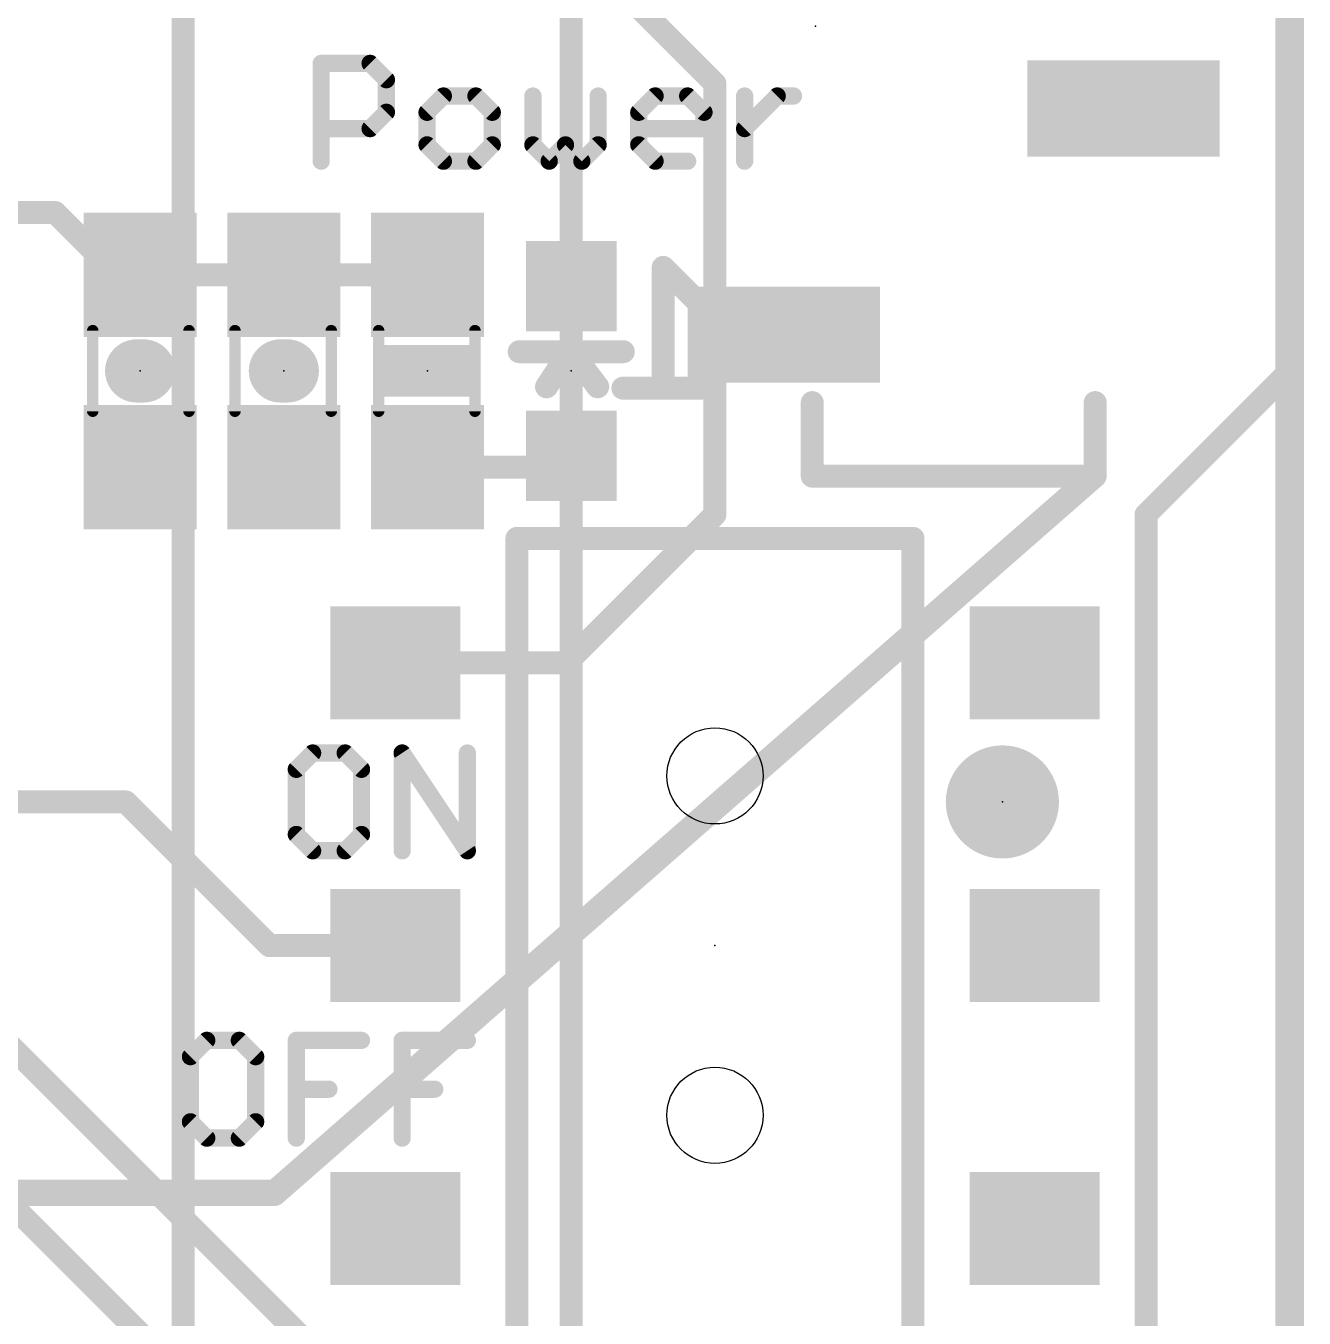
# Model space of a CAD drawing. Extents: x -20 to 87, y -16 to 68.
# Drawn here: x 15.5 to 26.8, y 36.08 to 47.5 of the extents above; entities that cross this region are included whole.
import ezdxf

# ---------------------------------------------------------------- set-up
doc = ezdxf.new("R2010")
doc.units = 0
for name, color, linetype in [('1', 12, 'CONTINUOUS'), ('16', 132, 'CONTINUOUS'), ('20', 53, 'CONTINUOUS'), ('21', 41, 'CONTINUOUS'), ('22', 40, 'CONTINUOUS'), ('23', 53, 'CONTINUOUS'), ('24', 53, 'CONTINUOUS'), ('51', 53, 'CONTINUOUS')]:
    doc.layers.add(name, color=color, linetype=linetype)

# ---------------------------------------------------------------- blocks, each defined once
blk = doc.blocks.new('RECT')
blk.add_solid([(-0.5, -0.5), (0.5, -0.5), (-0.5, 0.5), (0.5, 0.5)])
blk = doc.blocks.new('PIE')
at = {"const_width": 0.5}
blk.add_lwpolyline([(0, -0.25, 1), (0, 0.25, 1), (0, -0.25)], format="xyb", dxfattribs=at)

msp = doc.modelspace()

# ---------------------------------------------------------------- linework, layer by layer
at = {"layer": '1'}
for points, const_width in [([(26.67, 64.77), (26.67, 0)], 0.254), ([(19.18, 49.4), (21.59, 46.99)], 0.2032), ([(21.59, 46.99), (21.59, 43.18)], 0.2032), ([(13.97, 45.85), (15.76, 45.85)], 0.2032), ([(16.31, 45.3), (15.76, 45.85)], 0.2032), ([(16.51, 45.3), (16.31, 45.3)], 0.2032), ([(16.51, 45.3), (17.78, 45.3)], 0.2032), ([(17.78, 45.3), (19.05, 45.3)], 0.2032), ([(20.22, 43.8), (20.32, 43.7)], 0.2032), ([(20.22, 43.6), (20.32, 43.7)], 0.2032), ([(19.05, 43.6), (20.22, 43.6)], 0.2032), ([(21.59, 43.18), (20.28, 41.87)], 0.2032), ([(20.28, 41.87), (18.765, 41.87)], 0.2032), ([(13.208, 40.64), (16.383, 40.64)], 0.2032), ([(16.383, 40.64), (17.653, 39.37)], 0.2032), ([(18.415, 34.036), (12.192, 40.259)], 0.2032), ([(14.224, 39.624), (19.685, 34.163)], 0.2032), ([(17.653, 39.37), (18.765, 39.37)], 0.2032)]:
    msp.add_lwpolyline(points, dxfattribs=dict(at, const_width=const_width))
at = {"layer": '1', "const_width": 0.1016}
for points in [[(21.6408, 46.99, 1), (21.5392, 46.99)], [(21.5541, 46.9541, 1), (21.6259, 47.0259)], [(15.7959, 45.8859, 1), (15.7241, 45.8141)], [(15.76, 45.7992, 1), (15.76, 45.9008)], [(16.31, 45.3508, 1), (16.31, 45.2492)], [(16.2741, 45.2641, 1), (16.3459, 45.3359)], [(16.51, 45.3508, 1), (16.51, 45.2492)], [(16.51, 45.2492, 1), (16.51, 45.3508)], [(17.78, 45.3508, 1), (17.78, 45.2492)], [(17.78, 45.2492, 1), (17.78, 45.3508)], [(19.05, 45.2492, 1), (19.05, 45.3508)], [(20.2559, 43.8359, 1), (20.1841, 43.7641)], [(20.3559, 43.6641, 1), (20.2841, 43.7359)], [(20.2841, 43.6641, 1), (20.3559, 43.7359)], [(19.05, 43.6508, 1), (19.05, 43.5492)], [(20.1841, 43.6359, 1), (20.2559, 43.5641)], [(20.22, 43.5492, 1), (20.22, 43.6508)], [(21.5392, 43.18, 1), (21.6408, 43.18)], [(21.6259, 43.1441, 1), (21.5541, 43.2159)], [(18.765, 41.9208, 1), (18.765, 41.8192)], [(20.2441, 41.9059, 1), (20.3159, 41.8341)], [(20.28, 41.8192, 1), (20.28, 41.9208)], [(16.4189, 40.6759, 1), (16.3471, 40.6041)], [(16.383, 40.5892, 1), (16.383, 40.6908)], [(17.653, 39.4208, 1), (17.653, 39.3192)], [(17.6171, 39.3341, 1), (17.6889, 39.4059)], [(18.765, 39.3192, 1), (18.765, 39.4208)]]:
    msp.add_lwpolyline(points, format="xyb", dxfattribs=at)
at = {"layer": '16'}
for points, const_width in [([(26.67, 64.77), (26.67, 0)], 0.254), ([(20.32, 33.02), (20.32, 57.15)], 0.2032), ([(16.891, 51.435), (16.891, 34.29)], 0.2032)]:
    msp.add_lwpolyline(points, dxfattribs=dict(at, const_width=const_width))
at = {"layer": '20', "const_width": 0.2032}
for points in [[(26.67, 44.45), (26.67, 64.77)], [(25.4, 43.18), (26.67, 44.45)], [(25.4, 43.18), (25.4, 0)]]:
    msp.add_lwpolyline(points, dxfattribs=at)
at = {"layer": '20', "const_width": 0.1016}
for points in [[(26.6192, 44.45, 1), (26.7208, 44.45)], [(26.7059, 44.4141, 1), (26.6341, 44.4859)], [(25.4508, 43.18, 1), (25.3492, 43.18)], [(25.3641, 43.2159, 1), (25.4359, 43.1441)]]:
    msp.add_lwpolyline(points, format="xyb", dxfattribs=at)
at = {"layer": '20'}
for centre in [(21.59, 40.87), (21.59, 37.87)]:
    msp.add_circle(centre, 0.425, dxfattribs=at)
at = {"layer": '21'}
for points, const_width in [([(18.1102, 46.3042), (18.1102, 47.1685)], 0.1524), ([(18.1102, 47.1685), (18.5424, 47.1685)], 0.1524), ([(18.5424, 47.1685), (18.6864, 47.0245)], 0.1524), ([(18.6864, 47.0245), (18.6864, 46.7364)], 0.1524), ([(19.1898, 46.8804), (19.0457, 46.7364)], 0.1524), ([(19.4779, 46.8804), (19.1898, 46.8804)], 0.1524), ([(19.6219, 46.7364), (19.4779, 46.8804)], 0.1524), ([(19.9812, 46.8804), (19.9812, 46.4483)], 0.1524), ([(20.5575, 46.4483), (20.5575, 46.8804)], 0.1524), ([(20.9168, 46.7364), (21.0608, 46.8804)], 0.1524), ([(21.0608, 46.8804), (21.3489, 46.8804)], 0.1524), ([(21.3489, 46.8804), (21.493, 46.7364)], 0.1524), ([(21.8523, 46.3042), (21.8523, 46.8804)], 0.1524), ([(21.8523, 46.5923), (22.1404, 46.8804)], 0.1524), ([(22.1404, 46.8804), (22.2844, 46.8804)], 0.1524), ([(18.6864, 46.7364), (18.5424, 46.5923)], 0.1524), ([(19.0457, 46.7364), (19.0457, 46.4483)], 0.1524), ([(19.6219, 46.4483), (19.6219, 46.7364)], 0.1524), ([(20.9168, 46.4483), (20.9168, 46.7364)], 0.1524), ([(21.493, 46.7364), (21.493, 46.5923)], 0.1524), ([(18.5424, 46.5923), (18.1102, 46.5923)], 0.1524), ([(21.493, 46.5923), (20.9168, 46.5923)], 0.1524), ([(19.0457, 46.4483), (19.1898, 46.3042)], 0.1524), ([(19.4779, 46.3042), (19.6219, 46.4483)], 0.1524), ([(19.9812, 46.4483), (20.1253, 46.3042)], 0.1524), ([(20.1253, 46.3042), (20.2693, 46.4483)], 0.1524), ([(20.2693, 46.4483), (20.4134, 46.3042)], 0.1524), ([(20.4134, 46.3042), (20.5575, 46.4483)], 0.1524), ([(21.0608, 46.3042), (20.9168, 46.4483)], 0.1524), ([(19.1898, 46.3042), (19.4779, 46.3042)], 0.1524), ([(21.3489, 46.3042), (21.0608, 46.3042)], 0.1524), ([(16.5405, 44.45), (16.4795, 44.45)], 0.5588), ([(17.7495, 44.45), (17.8105, 44.45)], 0.5588), ([(19.86, 44.62), (20.32, 44.62)], 0.2032), ([(20.2946, 44.6046), (20.1016, 44.31)], 0.2032), ([(20.78, 44.62), (20.32, 44.62)], 0.2032), ([(20.32, 44.62), (20.5538, 44.31)], 0.2032), ([(23.34, 42.97), (19.84, 42.97)], 0.2032), ([(19.84, 42.97), (19.84, 35.77)], 0.2032), ([(23.34, 35.77), (23.34, 42.97)], 0.2032), ([(18.0342, 41.0725), (17.8902, 40.9285)], 0.1524), ([(18.3223, 41.0725), (18.0342, 41.0725)], 0.1524), ([(18.4664, 40.9285), (18.3223, 41.0725)], 0.1524), ([(18.8257, 40.2082), (18.8257, 41.0725)], 0.1524), ([(18.8257, 41.0725), (19.4019, 40.2082)], 0.1524), ([(19.4019, 40.2082), (19.4019, 41.0725)], 0.1524), ([(17.8902, 40.9285), (17.8902, 40.3523)], 0.1524), ([(18.4664, 40.3523), (18.4664, 40.9285)], 0.1524), ([(17.8902, 40.3523), (18.0342, 40.2082)], 0.1524), ([(18.3223, 40.2082), (18.4664, 40.3523)], 0.1524), ([(18.0342, 40.2082), (18.3223, 40.2082)], 0.1524), ([(17.0987, 38.5325), (16.9546, 38.3885)], 0.1524), ([(17.3868, 38.5325), (17.0987, 38.5325)], 0.1524), ([(17.5309, 38.3885), (17.3868, 38.5325)], 0.1524), ([(17.8902, 37.6682), (17.8902, 38.5325)], 0.1524), ([(17.8902, 38.5325), (18.4664, 38.5325)], 0.1524), ([(18.8257, 37.6682), (18.8257, 38.5325)], 0.1524), ([(18.8257, 38.5325), (19.4019, 38.5325)], 0.1524), ([(16.9546, 38.3885), (16.9546, 37.8123)], 0.1524), ([(17.5309, 37.8123), (17.5309, 38.3885)], 0.1524), ([(17.8902, 38.1004), (18.1783, 38.1004)], 0.1524), ([(18.8257, 38.1004), (19.1138, 38.1004)], 0.1524), ([(16.9546, 37.8123), (17.0987, 37.6682)], 0.1524), ([(17.3868, 37.6682), (17.5309, 37.8123)], 0.1524), ([(17.0987, 37.6682), (17.3868, 37.6682)], 0.1524)]:
    msp.add_lwpolyline(points, dxfattribs=dict(at, const_width=const_width))
for points, const_width in [([(18.1483, 47.1685, 1), (18.0721, 47.1685)], 0.0762), ([(18.1102, 47.2066, 1), (18.1102, 47.1304)], 0.0762), ([(18.5693, 47.1955, 1), (18.5154, 47.1416)], 0.0762), ([(18.5424, 47.1304, 1), (18.5424, 47.2066)], 0.0762), ([(18.7245, 47.0245, 1), (18.6483, 47.0245)], 0.0762), ([(18.6595, 46.9975, 1), (18.7134, 47.0514)], 0.0762), ([(19.1898, 46.9185, 1), (19.1898, 46.8423)], 0.0762), ([(19.2167, 46.8535, 1), (19.1628, 46.9074)], 0.0762), ([(19.5048, 46.9074, 1), (19.4509, 46.8535)], 0.0762), ([(19.4779, 46.8423, 1), (19.4779, 46.9185)], 0.0762), ([(20.0193, 46.8804, 1), (19.9431, 46.8804)], 0.0762), ([(20.5956, 46.8804, 1), (20.5194, 46.8804)], 0.0762), ([(21.0608, 46.9185, 1), (21.0608, 46.8423)], 0.0762), ([(21.0878, 46.8535, 1), (21.0339, 46.9074)], 0.0762), ([(21.3759, 46.9074, 1), (21.322, 46.8535)], 0.0762), ([(21.3489, 46.8423, 1), (21.3489, 46.9185)], 0.0762), ([(21.8904, 46.8804, 1), (21.8142, 46.8804)], 0.0762), ([(22.1404, 46.9185, 1), (22.1404, 46.8423)], 0.0762), ([(22.1673, 46.8535, 1), (22.1134, 46.9074)], 0.0762), ([(22.2844, 46.8423, 1), (22.2844, 46.9185)], 0.0762), ([(18.6483, 46.7364, 1), (18.7245, 46.7364)], 0.0762), ([(18.7134, 46.7094, 1), (18.6595, 46.7633)], 0.0762), ([(19.0838, 46.7364, 1), (19.0076, 46.7364)], 0.0762), ([(19.0188, 46.7633, 1), (19.0727, 46.7094)], 0.0762), ([(19.66, 46.7364, 1), (19.5838, 46.7364)], 0.0762), ([(19.595, 46.7094, 1), (19.6489, 46.7633)], 0.0762), ([(20.8898, 46.7633, 1), (20.9437, 46.7094)], 0.0762), ([(20.9549, 46.7364, 1), (20.8787, 46.7364)], 0.0762), ([(21.5311, 46.7364, 1), (21.4549, 46.7364)], 0.0762), ([(21.466, 46.7094, 1), (21.5199, 46.7633)], 0.0762), ([(18.1102, 46.6304, 1), (18.1102, 46.5542)], 0.0762), ([(18.5154, 46.6193, 1), (18.5693, 46.5654)], 0.0762), ([(18.5424, 46.5542, 1), (18.5424, 46.6304)], 0.0762), ([(20.9168, 46.6304, 1), (20.9168, 46.5542)], 0.0762), ([(21.4549, 46.5923, 1), (21.5311, 46.5923)], 0.0762), ([(21.493, 46.5542, 1), (21.493, 46.6304)], 0.0762), ([(21.8253, 46.6193, 1), (21.8792, 46.5654)], 0.0762), ([(19.0727, 46.4752, 1), (19.0188, 46.4213)], 0.0762), ([(19.6489, 46.4213, 1), (19.595, 46.4752)], 0.0762), ([(20.0082, 46.4752, 1), (19.9543, 46.4213)], 0.0762), ([(20.2963, 46.4752, 1), (20.2424, 46.4213)], 0.0762), ([(20.2963, 46.4213, 1), (20.2424, 46.4752)], 0.0762), ([(20.5844, 46.4213, 1), (20.5305, 46.4752)], 0.0762), ([(20.9437, 46.4752, 1), (20.8898, 46.4213)], 0.0762), ([(19.0076, 46.4483, 1), (19.0838, 46.4483)], 0.0762), ([(19.5838, 46.4483, 1), (19.66, 46.4483)], 0.0762), ([(19.9431, 46.4483, 1), (20.0193, 46.4483)], 0.0762), ([(20.5194, 46.4483, 1), (20.5956, 46.4483)], 0.0762), ([(20.8787, 46.4483, 1), (20.9549, 46.4483)], 0.0762), ([(18.0721, 46.3042, 1), (18.1483, 46.3042)], 0.0762), ([(19.1898, 46.3423, 1), (19.1898, 46.2661)], 0.0762), ([(19.1628, 46.2773, 1), (19.2167, 46.3311)], 0.0762), ([(19.4509, 46.3311, 1), (19.5048, 46.2773)], 0.0762), ([(19.4779, 46.2661, 1), (19.4779, 46.3423)], 0.0762), ([(20.0984, 46.3311, 1), (20.1522, 46.2773)], 0.0762), ([(20.0984, 46.2773, 1), (20.1522, 46.3311)], 0.0762), ([(20.3865, 46.3311, 1), (20.4403, 46.2773)], 0.0762), ([(20.3865, 46.2773, 1), (20.4403, 46.3311)], 0.0762), ([(21.0608, 46.3423, 1), (21.0608, 46.2661)], 0.0762), ([(21.0339, 46.2773, 1), (21.0878, 46.3311)], 0.0762), ([(21.3489, 46.2661, 1), (21.3489, 46.3423)], 0.0762), ([(21.8142, 46.3042, 1), (21.8904, 46.3042)], 0.0762), ([(16.4795, 44.5897, 1), (16.4795, 44.3103)], 0.2794), ([(16.5405, 44.3103, 1), (16.5405, 44.5897)], 0.2794), ([(17.7495, 44.5897, 1), (17.7495, 44.3103)], 0.2794), ([(17.8105, 44.3103, 1), (17.8105, 44.5897)], 0.2794), ([(19.86, 44.6708, 1), (19.86, 44.5692)], 0.1016), ([(20.3371, 44.5768, 1), (20.2521, 44.6324)], 0.1016), ([(20.32, 44.6708, 1), (20.32, 44.5692)], 0.1016), ([(20.3606, 44.6506, 1), (20.2794, 44.5894)], 0.1016), ([(20.32, 44.5692, 1), (20.32, 44.6708)], 0.1016), ([(20.78, 44.5692, 1), (20.78, 44.6708)], 0.1016), ([(20.0591, 44.3378, 1), (20.1441, 44.2822)], 0.1016), ([(20.5132, 44.2794, 1), (20.5944, 44.3406)], 0.1016), ([(19.84, 43.0208, 1), (19.84, 42.9192)], 0.1016), ([(19.8908, 42.97, 1), (19.7892, 42.97)], 0.1016), ([(23.3908, 42.97, 1), (23.2892, 42.97)], 0.1016), ([(23.34, 42.9192, 1), (23.34, 43.0208)], 0.1016), ([(18.0342, 41.1106, 1), (18.0342, 41.0344)], 0.0762), ([(18.0612, 41.0456, 1), (18.0073, 41.0995)], 0.0762), ([(18.3493, 41.0995, 1), (18.2954, 41.0456)], 0.0762), ([(18.3223, 41.0344, 1), (18.3223, 41.1106)], 0.0762), ([(18.8574, 41.0937, 1), (18.794, 41.0514)], 0.0762), ([(18.8638, 41.0725, 1), (18.7876, 41.0725)], 0.0762), ([(19.44, 41.0725, 1), (19.3638, 41.0725)], 0.0762), ([(17.8632, 40.9554, 1), (17.9171, 40.9015)], 0.0762), ([(17.9283, 40.9285, 1), (17.8521, 40.9285)], 0.0762), ([(18.5045, 40.9285, 1), (18.4283, 40.9285)], 0.0762), ([(18.4394, 40.9015, 1), (18.4933, 40.9554)], 0.0762), ([(17.9171, 40.3792, 1), (17.8632, 40.3253)], 0.0762), ([(17.8521, 40.3523, 1), (17.9283, 40.3523)], 0.0762), ([(18.4283, 40.3523, 1), (18.5045, 40.3523)], 0.0762), ([(18.4933, 40.3253, 1), (18.4394, 40.3792)], 0.0762), ([(18.0342, 40.2463, 1), (18.0342, 40.1701)], 0.0762), ([(18.0073, 40.1813, 1), (18.0612, 40.2351)], 0.0762), ([(18.2954, 40.2351, 1), (18.3493, 40.1813)], 0.0762), ([(18.3223, 40.1701, 1), (18.3223, 40.2463)], 0.0762), ([(18.7876, 40.2082, 1), (18.8638, 40.2082)], 0.0762), ([(19.3638, 40.2082, 1), (19.44, 40.2082)], 0.0762), ([(19.3702, 40.1871, 1), (19.4336, 40.2293)], 0.0762), ([(17.0987, 38.5706, 1), (17.0987, 38.4944)], 0.0762), ([(17.1256, 38.5056, 1), (17.0718, 38.5595)], 0.0762), ([(17.4138, 38.5595, 1), (17.3599, 38.5056)], 0.0762), ([(17.3868, 38.4944, 1), (17.3868, 38.5706)], 0.0762), ([(17.9283, 38.5325, 1), (17.8521, 38.5325)], 0.0762), ([(17.8902, 38.5706, 1), (17.8902, 38.4944)], 0.0762), ([(18.4664, 38.4944, 1), (18.4664, 38.5706)], 0.0762), ([(18.8638, 38.5325, 1), (18.7876, 38.5325)], 0.0762), ([(18.8257, 38.5706, 1), (18.8257, 38.4944)], 0.0762), ([(19.4019, 38.4944, 1), (19.4019, 38.5706)], 0.0762), ([(16.9927, 38.3885, 1), (16.9165, 38.3885)], 0.0762), ([(16.9277, 38.4154, 1), (16.9816, 38.3615)], 0.0762), ([(17.569, 38.3885, 1), (17.4928, 38.3885)], 0.0762), ([(17.5039, 38.3615, 1), (17.5578, 38.4154)], 0.0762), ([(17.8902, 38.1385, 1), (17.8902, 38.0623)], 0.0762), ([(18.1783, 38.0623, 1), (18.1783, 38.1385)], 0.0762), ([(18.8257, 38.1385, 1), (18.8257, 38.0623)], 0.0762), ([(19.1138, 38.0623, 1), (19.1138, 38.1385)], 0.0762), ([(16.9816, 37.8392, 1), (16.9277, 37.7853)], 0.0762), ([(16.9165, 37.8123, 1), (16.9927, 37.8123)], 0.0762), ([(17.4928, 37.8123, 1), (17.569, 37.8123)], 0.0762), ([(17.5578, 37.7853, 1), (17.5039, 37.8392)], 0.0762), ([(17.0987, 37.7063, 1), (17.0987, 37.6301)], 0.0762), ([(17.0718, 37.6413, 1), (17.1256, 37.6951)], 0.0762), ([(17.3599, 37.6951, 1), (17.4138, 37.6413)], 0.0762), ([(17.3868, 37.6301, 1), (17.3868, 37.7063)], 0.0762), ([(17.8521, 37.6682, 1), (17.9283, 37.6682)], 0.0762), ([(18.7876, 37.6682, 1), (18.8638, 37.6682)], 0.0762)]:
    msp.add_lwpolyline(points, format="xyb", dxfattribs=dict(at, const_width=const_width))
at = {"layer": '22', "const_width": 0.2032}
for points in [[(21.4884, 45.0094), (21.1325, 45.3653)], [(21.1325, 45.3653), (21.1325, 44.2976)], [(21.4884, 44.2976), (20.7766, 44.2976)], [(22.45, 43.52), (22.45, 44.17)], [(24.95, 44.17), (24.95, 43.52)], [(24.95, 43.52), (17.7, 37.17)], [(24.9, 43.5), (17.7, 37.2)], [(24.95, 43.52), (22.45, 43.52)], [(7.7, 37.2), (17.7, 37.2)], [(7.7, 37.17), (17.7, 37.17)]]:
    msp.add_lwpolyline(points, dxfattribs=at)
at = {"layer": '22', "const_width": 0.1016}
for points in [[(21.1833, 45.3653, 1), (21.0817, 45.3653)], [(21.1684, 45.4012, 1), (21.0966, 45.3294)], [(21.4525, 44.9735, 1), (21.5243, 45.0453)], [(20.7766, 44.3484, 1), (20.7766, 44.2468)], [(21.0817, 44.2976, 1), (21.1833, 44.2976)], [(21.4884, 44.2468, 1), (21.4884, 44.3484)], [(22.5008, 44.17, 1), (22.3992, 44.17)], [(25.0008, 44.17, 1), (24.8992, 44.17)], [(22.45, 43.5708, 1), (22.45, 43.4692)], [(22.3992, 43.52, 1), (22.5008, 43.52)], [(24.9335, 43.4618, 1), (24.8665, 43.5382)], [(24.8992, 43.52, 1), (25.0008, 43.52)], [(24.9835, 43.4818, 1), (24.9165, 43.5582)], [(24.95, 43.4692, 1), (24.95, 43.5708)], [(17.6665, 37.2382, 1), (17.7335, 37.1618)], [(17.6665, 37.2082, 1), (17.7335, 37.1318)], [(17.7, 37.1492, 1), (17.7, 37.2508)], [(17.7, 37.1192, 1), (17.7, 37.2208)]]:
    msp.add_lwpolyline(points, format="xyb", dxfattribs=at)
at = {"layer": '23'}
for p in [(16.51, 44.45), (17.78, 44.45), (19.05, 44.45), (20.32, 44.45), (21.59, 39.37)]:
    msp.add_point(p, dxfattribs=at)
at = {"layer": '24'}
for p in [(22.479, 47.498), (24.13, 40.64)]:
    msp.add_point(p, dxfattribs=at)
at = {"layer": '51', "const_width": 0.1016}
for points in [[(16.091, 44.806), (16.091, 44.094)], [(16.942, 44.806), (16.942, 44.094)], [(17.348, 44.094), (17.348, 44.806)], [(18.199, 44.094), (18.199, 44.806)], [(18.618, 44.094), (18.618, 44.806)], [(19.469, 44.094), (19.469, 44.806)]]:
    msp.add_lwpolyline(points, dxfattribs=at)
at = {"layer": '51', "const_width": 0.0508}
for points in [[(16.1164, 44.806, 1), (16.0656, 44.806)], [(16.9674, 44.806, 1), (16.9166, 44.806)], [(17.3734, 44.806, 1), (17.3226, 44.806)], [(18.2244, 44.806, 1), (18.1736, 44.806)], [(18.6434, 44.806, 1), (18.5926, 44.806)], [(19.4944, 44.806, 1), (19.4436, 44.806)], [(16.0656, 44.094, 1), (16.1164, 44.094)], [(16.9166, 44.094, 1), (16.9674, 44.094)], [(17.3226, 44.094, 1), (17.3734, 44.094)], [(18.1736, 44.094, 1), (18.2244, 44.094)], [(18.5926, 44.094, 1), (18.6434, 44.094)], [(19.4436, 44.094, 1), (19.4944, 44.094)]]:
    msp.add_lwpolyline(points, format="xyb", dxfattribs=at)

# ---------------------------------------------------------------- block references
at = {"layer": '1', "xscale": 1.1}
for p, rotation in [((16.51, 45.3), 270), ((17.78, 45.3), 90), ((19.05, 45.3), 90), ((16.51, 43.6), 270), ((17.78, 43.6), 90), ((19.05, 43.6), 90)]:
    msp.add_blockref('RECT', p, dxfattribs=dict(at, rotation=rotation))
at = {"layer": '1', "xscale": 0.8, "yscale": 0.8}
for p in [(20.32, 45.2), (20.32, 43.7)]:
    msp.add_blockref('RECT', p, dxfattribs=at)
at = {"layer": '1', "yscale": 1.15, "rotation": 90}
for p in [(18.765, 41.87), (24.415, 41.87), (18.765, 39.37), (24.415, 39.37), (18.765, 36.87), (24.415, 36.87)]:
    msp.add_blockref('RECT', p, dxfattribs=at)
at = {"layer": '16', "xscale": 0.85, "yscale": 1.7, "rotation": 270}
for p in [(25.2, 46.77), (22.2, 44.77)]:
    msp.add_blockref('RECT', p, dxfattribs=at)
at = {"layer": '16'}
msp.add_blockref('PIE', (24.13, 40.64), dxfattribs=at)
at = {"layer": '21', "xscale": 0.4572, "yscale": 0.762, "rotation": 90}
msp.add_blockref('RECT', (19.05, 44.45), dxfattribs=at)
at = {"layer": '51', "xscale": 0.5001, "yscale": 0.95}
for p, rotation in [((16.5151, 45.0382), 270), ((17.7749, 45.0303), 90), ((19.0449, 45.0303), 90), ((16.5151, 43.8698), 270), ((17.7749, 43.8619), 90), ((19.0449, 43.8619), 90)]:
    msp.add_blockref('RECT', p, dxfattribs=dict(at, rotation=rotation))

doc.saveas('drawing.dxf')
